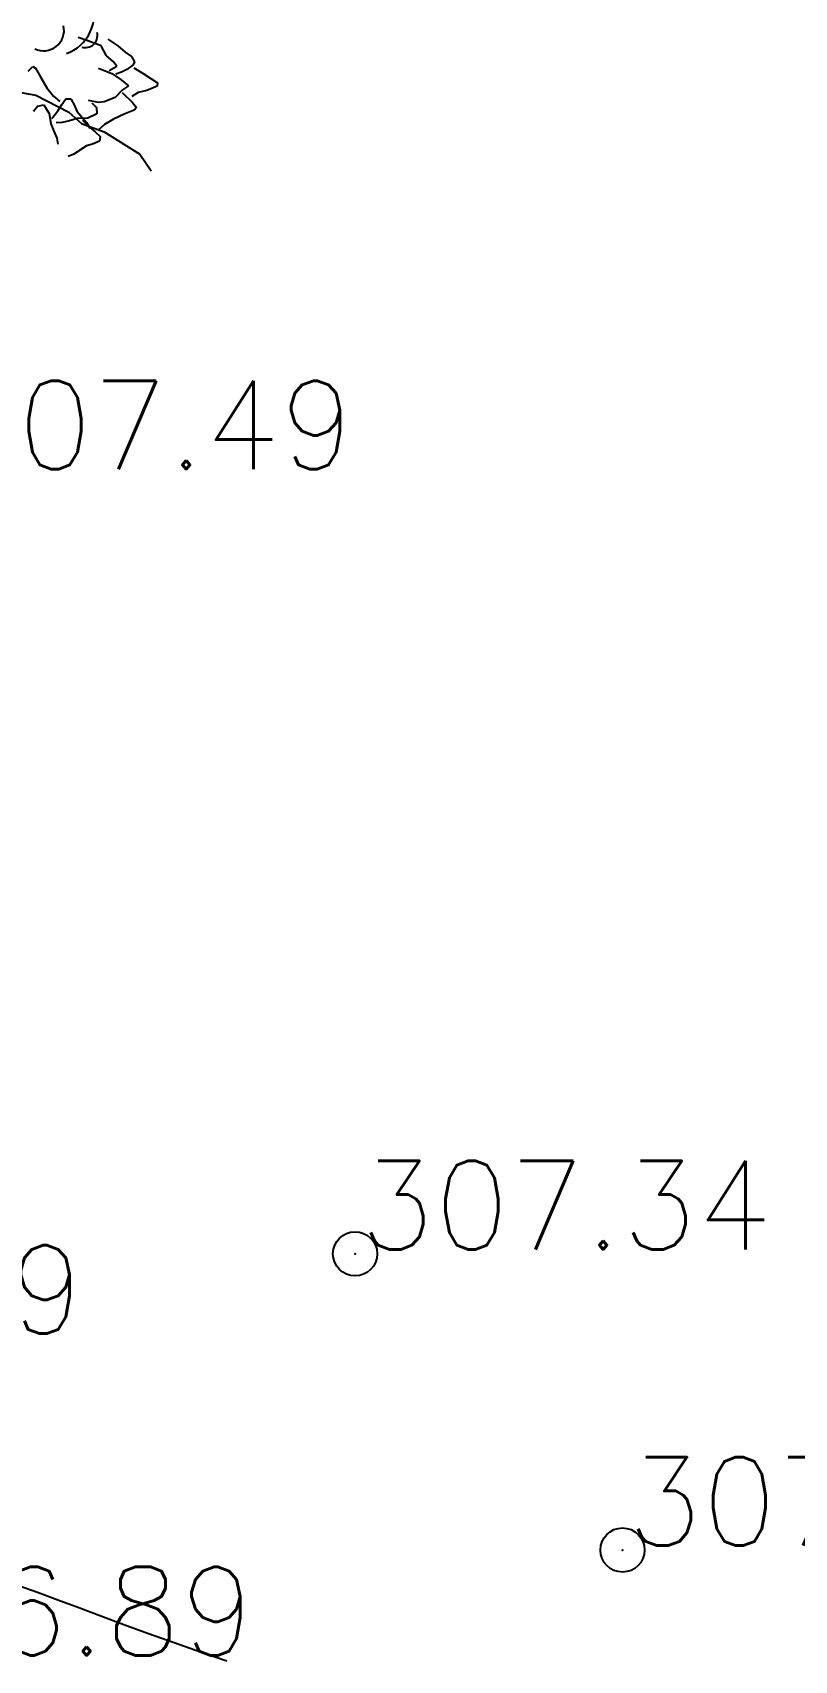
# Model space of a CAD drawing. Header units: millimetres. Extents: x 524954 to 526204, y 9523489 to 9524010.
# Drawn here: x 526019.1 to 526027.72, y 9523843.43 to 9523861.85 of the extents above; entities that cross this region are included whole.
import ezdxf

# ---------------------------------------------------------------- set-up
doc = ezdxf.new("R2010")
doc.units = ezdxf.units.MM
doc.header["$PDMODE"] = 32
doc.header["$PDSIZE"] = 0.5
doc.linetypes.add('ACAD_ISO12W100', pattern=[21, 12, -3, 0, -3, 0, -3])
for name, color, linetype in [('Arbre', 34, 'ACAD_ISO12W100'), ('CN_01_00', 3, 'Continuous'), ('TopoAlt', 3, 'Continuous'), ('TOPOJIS', 7, 'Continuous')]:
    doc.layers.add(name, color=color, linetype=linetype)
doc.styles.add('Simplex 1.0', font='Simplex.shx', dxfattribs={"width": 0.99, "height": 1})

# ---------------------------------------------------------------- blocks, each defined once
blk = doc.blocks.new('TCPOINT M')
at = {"color": 0}
blk.add_point((0, 0), dxfattribs=at)
at = {"layer": 'TopoAlt', "style": 'Simplex 1.0', "width": 0.99}
blk.add_attdef('ALT', (0.15, 0.15), '', height=1, dxfattribs=at)
blk = doc.blocks.new('v088')
at = {"color": 3, "linetype": 'Continuous'}
for p, q in [((1.872, 4.946), (1.762, 4.985)), ((2.022, 4.89), (1.872, 4.946)), ((2.083, 4.778), (2.022, 4.89)), ((2.099, 4.964), (2.211, 4.89)), ((2.211, 4.89), (2.293, 4.818)), ((2.293, 4.818), (2.365, 4.769)), ((1.195, 4.604), (1.247, 4.657)), ((1.247, 4.657), (1.279, 4.636)), ((1.279, 4.636), (1.338, 4.53)), ((1.992, 4.638), (2.142, 4.578)), ((2.157, 4.714), (2.083, 4.778)), ((2.113, 4.611), (2.199, 4.658)), ((2.199, 4.658), (2.157, 4.714)), ((2.313, 4.623), (2.253, 4.592)), ((2.383, 4.674), (2.313, 4.623)), ((2.365, 4.769), (2.4, 4.71)), ((2.4, 4.71), (2.383, 4.674)), ((2.393, 4.64), (2.497, 4.577)), ((1.338, 4.53), (1.407, 4.414)), ((2.142, 4.578), (2.247, 4.507)), ((2.253, 4.592), (2.189, 4.569)), ((2.247, 4.507), (2.332, 4.436)), ((2.332, 4.436), (2.262, 4.393)), ((2.497, 4.577), (2.585, 4.521)), ((2.656, 4.433), (2.54, 4.383)), ((2.585, 4.521), (2.658, 4.472)), ((2.658, 4.472), (2.656, 4.433)), ((1.407, 4.414), (1.483, 4.322)), ((1.483, 4.322), (1.554, 4.261)), ((1.576, 4.226), (1.623, 4.29)), ((1.623, 4.29), (1.678, 4.289)), ((1.678, 4.289), (1.719, 4.214)), ((1.994, 4.248), (1.88, 4.272)), ((1.917, 4.244), (1.97, 4.193)), ((2.055, 4.256), (1.994, 4.248)), ((2.179, 4.306), (2.055, 4.256)), ((2.262, 4.393), (2.179, 4.306)), ((2.26, 4.362), (2.375, 4.249)), ((2.441, 4.361), (2.371, 4.315)), ((2.375, 4.249), (2.421, 4.191)), ((2.54, 4.383), (2.441, 4.361)), ((1.258, 4.15), (1.301, 4.209)), ((1.301, 4.209), (1.373, 4.223)), ((1.373, 4.223), (1.435, 4.125)), ((1.435, 4.125), (1.453, 4.007)), ((1.465, 4.068), (1.531, 4.155)), ((1.531, 4.155), (1.576, 4.226)), ((1.751, 4.067), (1.664, 4.043)), ((1.719, 4.214), (1.747, 4.149)), ((1.747, 4.149), (1.858, 4.021)), ((1.87, 4.071), (1.751, 4.067)), ((1.975, 4.12), (1.87, 4.071)), ((1.97, 4.193), (1.975, 4.12)), ((2.16, 4.062), (2.059, 3.998)), ((2.283, 4.116), (2.16, 4.062)), ((2.396, 4.162), (2.283, 4.116)), ((2.421, 4.191), (2.396, 4.162)), ((1.453, 4.007), (1.488, 3.924)), ((1.488, 3.924), (1.519, 3.844)), ((1.58, 4.022), (1.511, 4.017)), ((1.664, 4.043), (1.58, 4.022)), ((1.81, 4.048), (1.888, 3.972)), ((1.858, 4.021), (1.893, 3.958)), ((1.888, 3.972), (1.953, 3.918)), ((1.953, 3.918), (2.01, 3.864)), ((2.059, 3.998), (1.99, 3.936)), ((1.519, 3.844), (1.532, 3.776)), ((1.855, 3.758), (1.714, 3.664)), ((1.923, 3.778), (1.855, 3.758)), ((2.002, 3.81), (1.923, 3.778)), ((2.01, 3.864), (2.002, 3.81)), ((1.714, 3.664), (1.647, 3.637))]:
    blk.add_line(p, q, dxfattribs=at)
at = {"linetype": 'Continuous'}
for p, q in [((1.047, 4.375), (1.284, 4.33)), ((1.284, 4.33), (1.655, 4.138)), ((1.655, 4.138), (1.8, 4.011)), ((1.8, 4.011), (2.057, 3.917)), ((2.057, 3.917), (2.461, 3.664)), ((2.461, 3.664), (2.589, 3.474))]:
    blk.add_line(p, q, dxfattribs=at)
at = {"color": 3, "linetype": 'Continuous'}
for centre, major_axis, start_param, end_param in [((1.475, 5.243), (0.33, 0.33), 4.265936, 5.872819), ((1.37, 5.065), (-0.164, 0.164), 1.908121, 4.146545), ((1.844, 5.006), (-0.0964, 0.0964), 2.051824, 4.174223)]:
    blk.add_ellipse(centre, major_axis=major_axis, ratio=1, start_param=start_param, end_param=end_param, dxfattribs=at)

msp = doc.modelspace()

# ---------------------------------------------------------------- linework, layer by layer
at = {"layer": 'CN_01_00', "elevation": 307, "flags": 128}
msp.add_lwpolyline([(526021.299, 9523843.425), (526020.998, 9523843.528), (526020.7, 9523843.631), (526020.41, 9523843.734), (526020.133, 9523843.835), (526019.871, 9523843.933), (526019.622, 9523844.027), (526019.384, 9523844.117), (526019.154, 9523844.202), (526018.928, 9523844.282)], dxfattribs=at)

# ---------------------------------------------------------------- block references
at = {"layer": 'Arbre'}
msp.add_blockref('v088', (526017.853, 9523856.813), dxfattribs=at)
at = {"layer": 'TOPOJIS'}
ref = msp.add_blockref('TCPOINT M', (526018.029, 9523856.864, 307.49), dxfattribs=at)
ref.add_attrib('ALT', '307.49', (526018.079, 9523856.914, 307.49), dxfattribs={"layer": 'TopoAlt', "height": 1, "style": 'Simplex 1.0', "width": 0.99})
ref = msp.add_blockref('TCPOINT M', (526022.749, 9523848.035, 307.34), dxfattribs=at)
ref.add_attrib('ALT', '307.34', (526022.799, 9523848.085, 307.34), dxfattribs={"layer": 'TopoAlt', "height": 1, "style": 'Simplex 1.0', "width": 0.99})
ref = msp.add_blockref('TCPOINT M', (526014.969, 9523847.082, 307.19), dxfattribs=at)
ref.add_attrib('ALT', '307.19', (526015.019, 9523847.132, 307.19), dxfattribs={"layer": 'TopoAlt', "height": 1, "style": 'Simplex 1.0', "width": 0.99})
ref = msp.add_blockref('TCPOINT M', (526025.777, 9523844.683, 307.21), dxfattribs=at)
ref.add_attrib('ALT', '307.21', (526025.827, 9523844.733, 307.21), dxfattribs={"layer": 'TopoAlt', "height": 1, "style": 'Simplex 1.0', "width": 0.99})
ref = msp.add_blockref('TCPOINT M', (526016.903, 9523843.441, 306.89), dxfattribs=at)
ref.add_attrib('ALT', '306.89', (526016.953, 9523843.491, 306.89), dxfattribs={"layer": 'TopoAlt', "height": 1, "style": 'Simplex 1.0', "width": 0.99})

doc.saveas('drawing.dxf')
